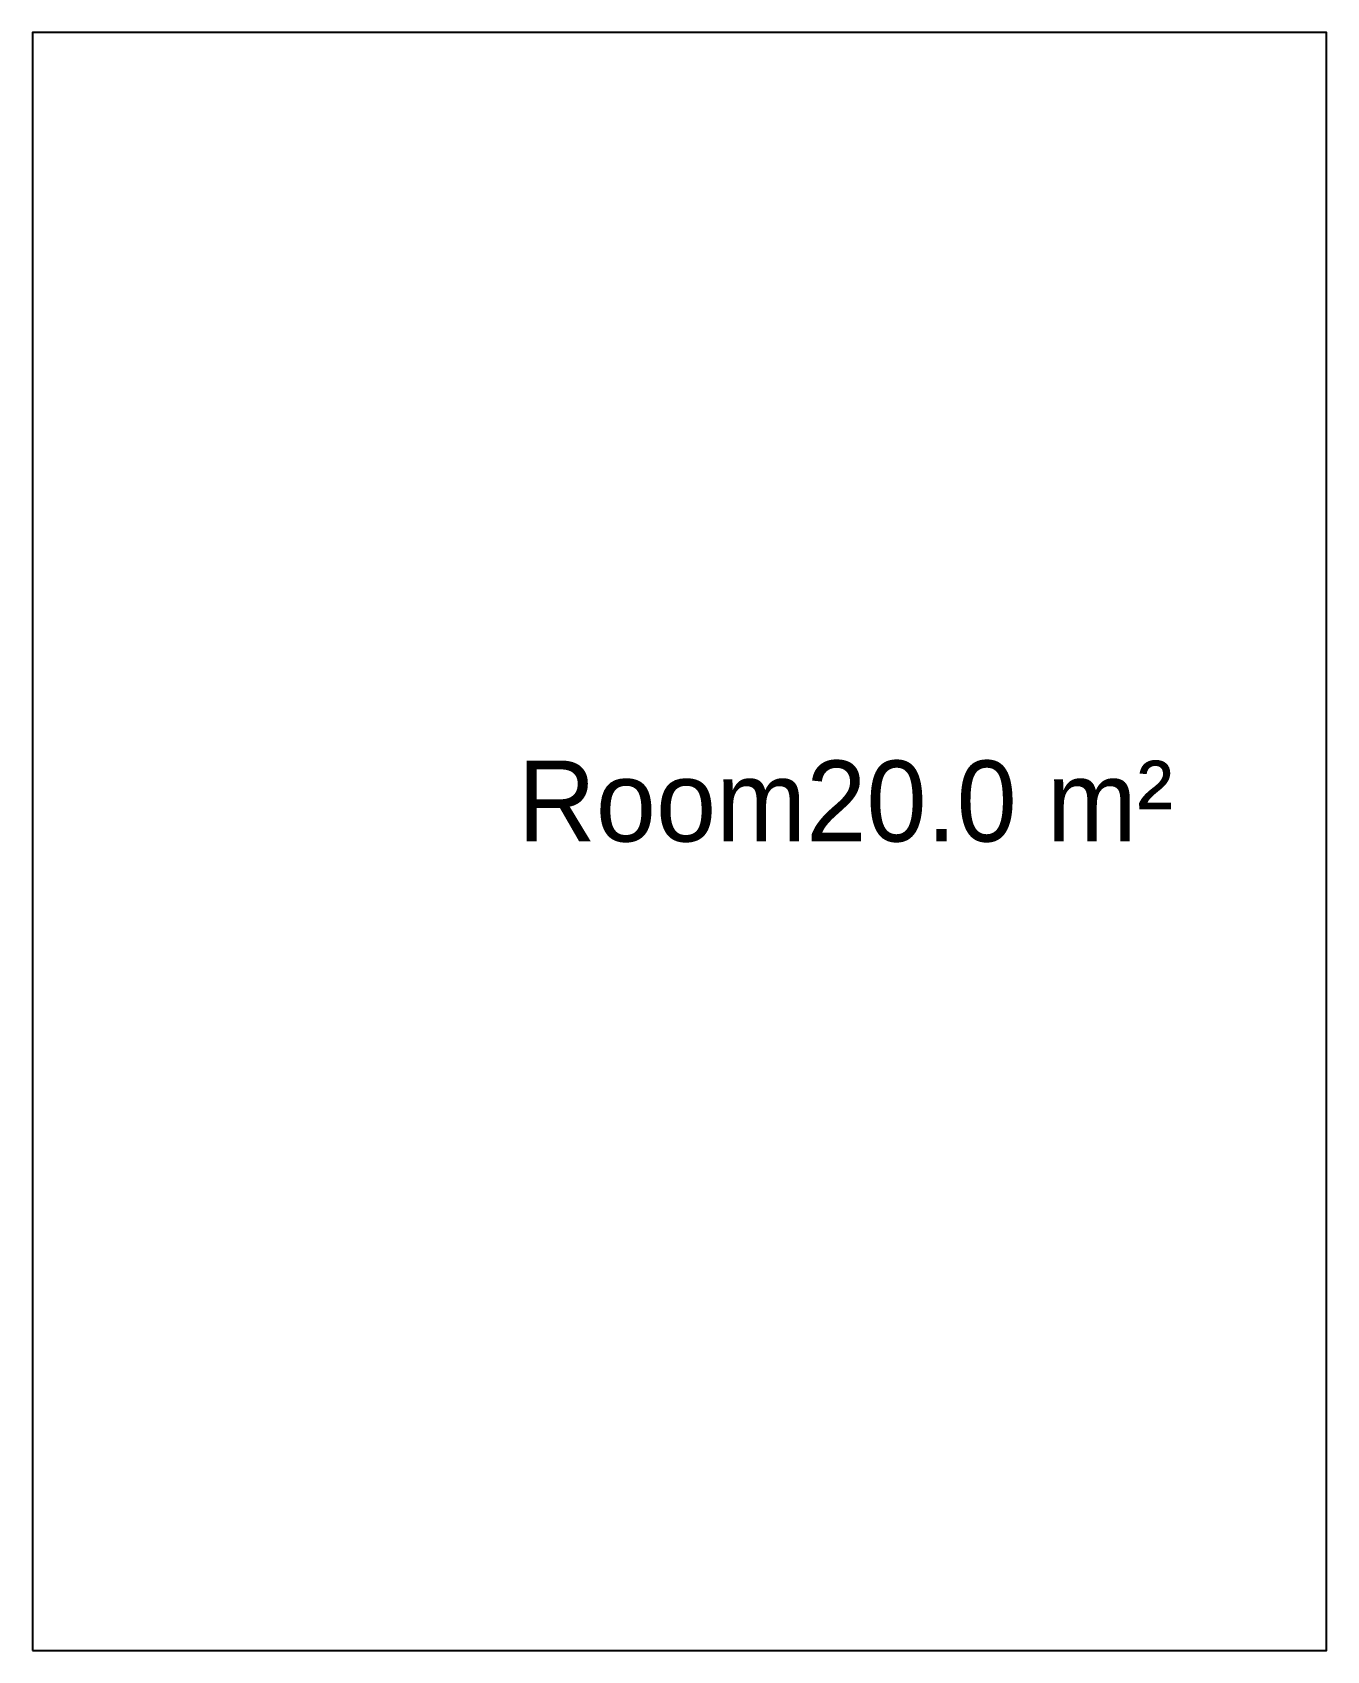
# Model space of a CAD drawing. Header units: metres. Extents: x 0 to 4000, y 0 to 5000.
import ezdxf

# ---------------------------------------------------------------- set-up
doc = ezdxf.new("R2010")
doc.units = ezdxf.units.M
doc.layers.add('ROOM_LABELS', color=2, linetype='Continuous')
doc.layers.add('WALLS', color=7, linetype='Continuous')

msp = doc.modelspace()

# ---------------------------------------------------------------- linework, layer by layer
at = {"layer": 'WALLS'}
msp.add_lwpolyline([(0, 0), (4000, 0), (4000, 5000), (0, 5000), (0, 0)], dxfattribs=at)

# ---------------------------------------------------------------- texts
at = {"layer": 'ROOM_LABELS'}
msp.add_text('Room20.0 m²', height=250, dxfattribs=at).set_placement((1500, 2500))

doc.saveas('drawing.dxf')
